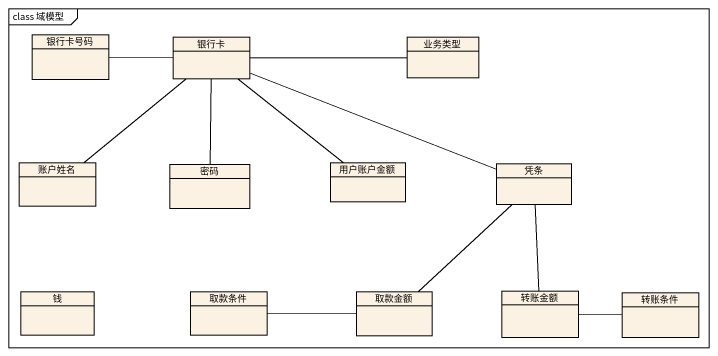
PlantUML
@startuml
mainframe class 域模型
hide circle
hide empty members
class 银行卡号码
class 银行卡
class 业务类型
class 账户姓名
class 密码
class 用户账户金额
class 凭条
class 钱
class 取款条件
class 取款金额
class 转账金额
class 转账条件
银行卡号码 -right- 银行卡
银行卡 -right- 业务类型
银行卡 -- 密码
银行卡 -- 用户账户金额
银行卡 -right- 凭条
账户姓名 -up- 银行卡
凭条 -- 取款金额
凭条 -- 转账金额
取款条件 -right- 取款金额
转账金额 -right- 转账条件
@enduml
